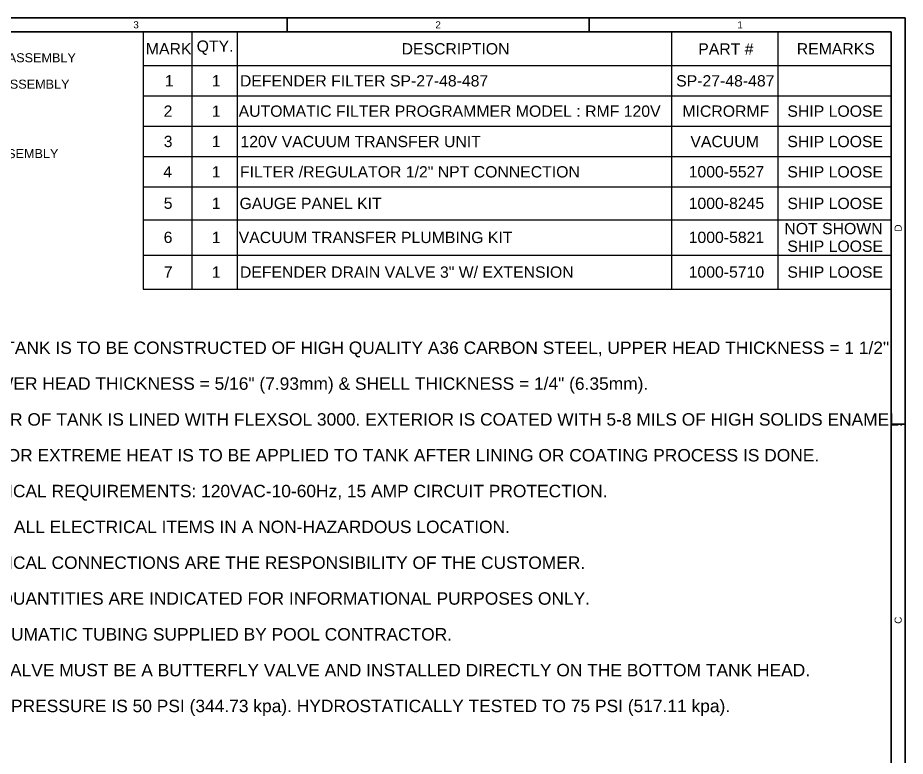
# Model space of a CAD drawing. Header units: inches. Extents: x 15 to 402, y 6 to 258.
# Drawn here: x 260.7 to 402, y 140.4 to 258 of the extents above; entities that cross this region are included whole.
import ezdxf

# ---------------------------------------------------------------- set-up
doc = ezdxf.new("R2010")
doc.units = ezdxf.units.IN
doc.header["$LTSCALE"] = 12
doc.header["$MEASUREMENT"] = 0
doc.layers.get('0').update_dxf_attribs({"lineweight": 25})
for name, color, linetype, lineweight in [('Border', 7, 'Continuous', 35), ('Symbol', 7, 'Continuous', 25), ('Symbol (ANSI)', 7, 'Continuous', 25)]:
    doc.layers.add(name, color=color, linetype=linetype, lineweight=lineweight)
doc.styles.add('MEMCOR Medium', font='arial.ttf')
doc.styles.add('Note Text (ANSI)', font='arial.ttf')
doc.styles.add('Standard A-B-C', font='arial.ttf')
doc.styles.add('Standard D-E NeptuneBenson', font='arial.ttf')

# ---------------------------------------------------------------- blocks, each defined once
blk = doc.blocks.new('Borders 22x34_D')
at = {"layer": 'Border'}
for p, q in [((33.5, 21.5), (1.25, 21.5)), ((25.297, 21.5), (25.297, 21.312)), ((29.305, 21.5), (29.305, 21.312)), ((33.5, 0.5), (33.5, 21.5)), ((33.312, 21.312), (1.25, 21.312)), ((33.312, 0.5), (33.312, 21.312)), ((33.312, 16.109), (33.5, 16.109))]:
    blk.add_line(p, q, dxfattribs=at)
at = {"layer": 'Border', "char_height": 0.094, "attachment_point": 5, "style": 'Standard A-B-C'}
for s, insert in [('\\fArial|b0|i0;\\H0.0940;3', (23.293, 21.406)), ('\\fArial|b0|i0;\\H0.0940;2', (27.301, 21.406)), ('\\fArial|b0|i0;\\H0.0940;1', (31.309, 21.406))]:
    blk.add_mtext(s, dxfattribs=dict(at, insert=insert))
at = {"layer": 'Border', "char_height": 0.094, "attachment_point": 5, "rotation": 90, "style": 'Standard A-B-C'}
for s, insert in [('\\fArial|b0|i0;\\H0.0940;D', (33.406, 18.711)), ('\\fArial|b0|i0;\\H0.0940;C', (33.406, 13.508))]:
    blk.add_mtext(s, dxfattribs=dict(at, insert=insert))
blk = doc.blocks.new('UPPER HEAD ADN ELEMENT DETAIL')
at = {"layer": 'Symbol (ANSI)', "color": 7, "char_height": 0.06, "attachment_point": 4, "style": 'Note Text (ANSI)'}
for s, insert in [('\\fArial|b0|i0;\\H0.0600;PNEUMATIC BUMPING ASSEMBLY', (0.3343, 0.5462)), ('\\fArial|b0|i0;\\H0.0600;UPPER HEAD ASSEMBLY', (0.6552, 0.371)), ('\\fArial|b0|i0;\\H0.0600;TUBESHEET ASSEMBLY', (0.6234, -0.0894))]:
    blk.add_mtext(s, dxfattribs=dict(at, insert=insert))
blk = doc.blocks.new('Table1')
at = {"layer": 'Symbol'}
for p, q in [((23.388, 21.313), (33.312, 21.313)), ((23.388, 21.313), (23.388, 20.865)), ((24.031, 21.313), (24.031, 20.865)), ((24.634, 21.313), (24.634, 20.865)), ((30.396, 21.313), (30.396, 20.865)), ((31.809, 21.313), (31.809, 20.865)), ((33.312, 21.313), (33.312, 20.865)), ((23.388, 20.865), (33.312, 20.865)), ((23.388, 20.865), (23.388, 17.9)), ((24.031, 20.865), (24.031, 17.9)), ((24.634, 20.865), (24.634, 17.9)), ((30.396, 20.865), (30.396, 17.9)), ((31.809, 20.865), (31.809, 17.9)), ((33.312, 20.865), (33.312, 17.9)), ((23.388, 20.463), (33.312, 20.463)), ((23.388, 20.06), (33.312, 20.06)), ((23.388, 19.658), (33.312, 19.658)), ((23.388, 19.255), (33.312, 19.255)), ((23.388, 18.821), (33.312, 18.821)), ((23.388, 18.352), (33.312, 18.352)), ((23.388, 17.9), (33.312, 17.9))]:
    blk.add_line(p, q, dxfattribs=at)
at = {"layer": 'Symbol', "char_height": 0.15, "attachment_point": 7, "style": 'MEMCOR Medium'}
for s, insert in [('QTY.', (24.097, 21.007)), ('MARK', (23.423, 21.014)), ('DESCRIPTION', (26.816, 21.011)), ('PART #', (30.753, 21.011)), ('REMARKS', (32.06, 21.011)), ('1', (23.675, 20.589)), ('1', (24.298, 20.589)), ('DEFENDER FILTER SP-27-48-487', (24.671, 20.586)), ('SP-27-48-487', (30.46, 20.586)), ('2', (23.658, 20.186)), ('1', (24.298, 20.186)), ('AUTOMATIC FILTER PROGRAMMER MODEL : RMF 120V', (24.654, 20.184)), ('MICRORMF', (30.543, 20.184)), ('SHIP LOOSE', (31.936, 20.184)), ('3', (23.66, 19.782)), ('1', (24.298, 19.784)), ('120V VACUUM TRANSFER UNIT', (24.678, 19.781)), ('VACUUM', (30.649, 19.781)), ('SHIP LOOSE', (31.936, 19.781)), ('4', (23.654, 19.381)), ('1', (24.298, 19.381)), ('FILTER /REGULATOR 1/2" NPT CONNECTION', (24.672, 19.379)), ('1000-5527', (30.626, 19.38)), ('SHIP LOOSE', (31.936, 19.379)), ('5', (23.66, 18.963)), ('1', (24.298, 18.963)), ('GAUGE PANEL KIT', (24.666, 18.96)), ('1000-8245', (30.626, 18.961)), ('SHIP LOOSE', (31.936, 18.96)), ('NOT SHOWN ', (31.896, 18.626)), ('6', (23.659, 18.51)), ('1', (24.298, 18.511)), ('VACUUM TRANSFER PLUMBING KIT', (24.655, 18.509)), ('1000-5821', (30.626, 18.51)), ('SHIP LOOSE', (31.936, 18.392)), ('7', (23.662, 18.052)), ('1', (24.298, 18.051)), ('DEFENDER DRAIN VALVE 3" W/ EXTENSION', (24.671, 18.049)), ('1000-5710', (30.626, 18.05)), ('SHIP LOOSE', (31.936, 18.049))]:
    blk.add_mtext(s, dxfattribs=dict(at, insert=insert))

msp = doc.modelspace()

# ---------------------------------------------------------------- block references
for name, p, xscale, yscale, zscale in [('Borders 22x34_D', (0, 0), 12, 12, 12), ('Table1', (0, 0), 12, 12, 12), ('UPPER HEAD ADN ELEMENT DETAIL', (228.70847, 238.51212), 24, 24, 24)]:
    msp.add_blockref(name, p, dxfattribs=dict(xscale=xscale, yscale=yscale, zscale=zscale))

# ---------------------------------------------------------------- texts
at = {"layer": 'Symbol (ANSI)', "insert": (240.30909, 212.15511), "char_height": 1.97999994, "width": 162.1554222, "attachment_point": 1, "line_spacing_factor": 1.727336, "style": 'Standard D-E NeptuneBenson'}
msp.add_mtext('\\fArial|b0|i0;\\H1.9800;NOTES:\\P\\fArial|b0|i0;\\H1.9800;1.^I\\fArial|b0|i0;\\H1.9800;FILTER TANK IS TO BE CONSTRUCTED OF HIGH QUALITY A36 CARBON STEEL, UPPER HEAD THICKNESS = 1 1/2" \\P(38.1mm), LOWER HEAD THICKNESS = 5/16" (7.93mm) & SHELL THICKNESS = 1/4" (6.35mm).\\P\\fArial|b0|i0;\\H1.9800;2.^I\\fArial|b0|i0;\\H1.9800;INTERIOR OF TANK IS LINED WITH FLEXSOL 3000. EXTERIOR IS COATED WITH 5-8 MILS OF HIGH SOLIDS ENAMEL. \\PNO WELDING OR EXTREME HEAT IS TO BE APPLIED TO TANK AFTER LINING OR COATING PROCESS IS DONE.\\P\\fArial|b0|i0;\\H1.9800;3.^I\\fArial|b0|i0;\\H1.9800;ELECTRICAL REQUIREMENTS: 120VAC-10-60Hz, 15 AMP CIRCUIT PROTECTION.\\P\\fArial|b0|i0;\\H1.9800;4.^I\\fArial|b0|i0;\\H1.9800;LOCATE ALL ELECTRICAL ITEMS IN A NON-HAZARDOUS LOCATION.\\P\\fArial|b0|i0;\\H1.9800;5.^I\\fArial|b0|i0;\\H1.9800;ELECTRICAL CONNECTIONS ARE THE RESPONSIBILITY OF THE CUSTOMER.\\P\\fArial|b0|i0;\\H1.9800;6.^I\\fArial|b0|i0;\\H1.9800;MEDIA QUANTITIES ARE INDICATED FOR INFORMATIONAL PURPOSES ONLY.\\P\\fArial|b0|i0;\\H1.9800;7.^I\\fArial|b0|i0;\\H1.9800;ALL PNEUMATIC TUBING SUPPLIED BY POOL CONTRACTOR.\\P\\fArial|b0|i0;\\H1.9800;8.^I\\fArial|b0|i0;\\H1.9800;DRAIN VALVE MUST BE A BUTTERFLY VALVE AND INSTALLED DIRECTLY ON THE BOTTOM TANK HEAD.\\P\\fArial|b0|i0;\\H1.9800;9.^I\\fArial|b0|i0;\\H1.9800;DESIGN PRESSURE IS 50 PSI (344.73 kpa). HYDROSTATICALLY TESTED TO 75 PSI (517.11 kpa).', dxfattribs=at)

doc.saveas('drawing.dxf')
